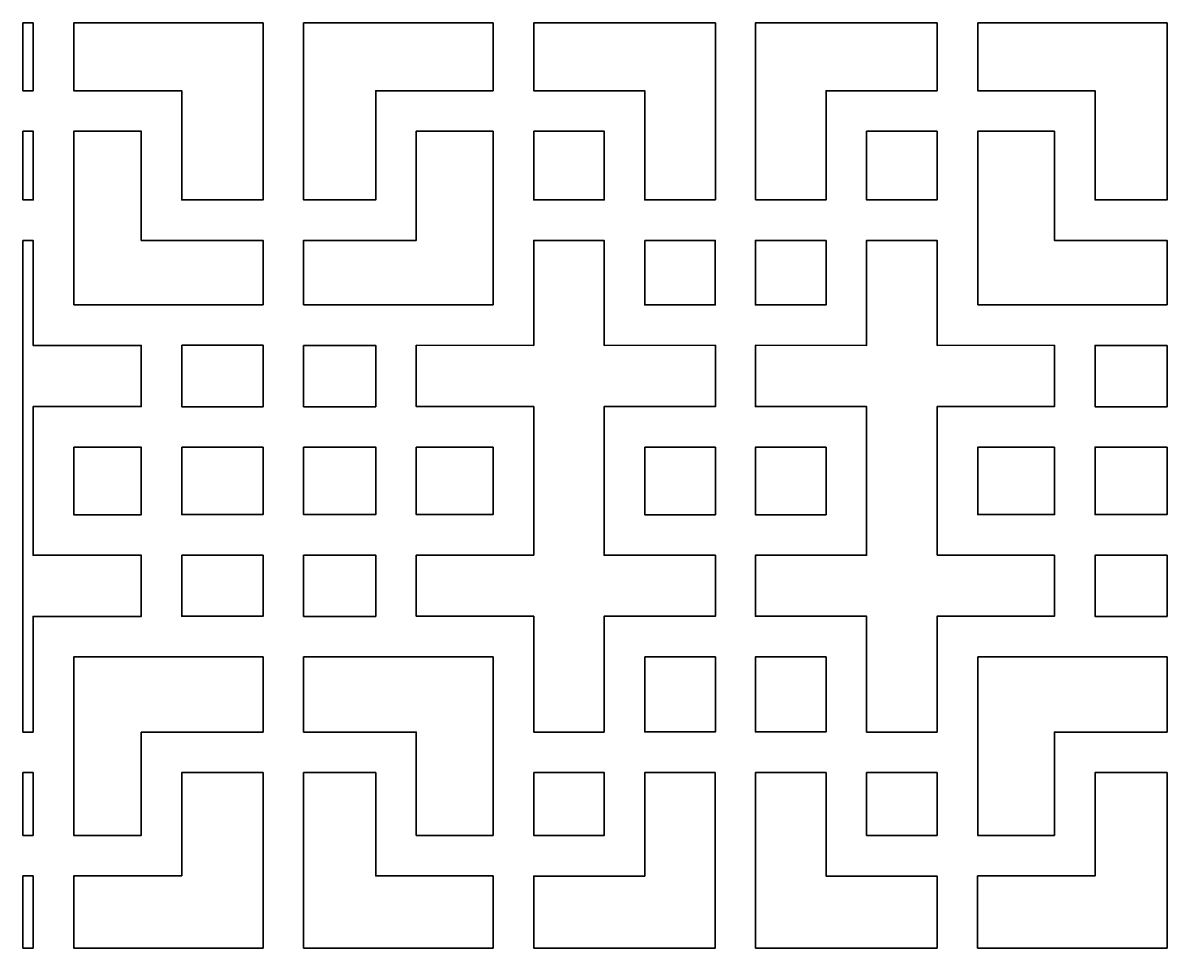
# Model space of a CAD drawing. Header units: centimetres. Extents: x 24 to 482, y -156 to 120.
# Drawn here: x 23.7 to 74.4, y 26.4 to 67.5 of the extents above; entities that cross this region are included whole.
import ezdxf

# ---------------------------------------------------------------- set-up
doc = ezdxf.new("R2010")
doc.units = ezdxf.units.CM
doc.header["$MEASUREMENT"] = 0
doc.layers.add('layer 1', color=7, linetype='Continuous')

msp = doc.modelspace()

# ---------------------------------------------------------------- linework, layer by layer
at = {"layer": 'layer 1', "color": 250, "lineweight": 35}
for points, knots in [([(23.67082, 67.47746), (23.67082, 67.47746), (24.12582, 67.47746), (24.12582, 67.47746), (24.12582, 67.47746), (24.12582, 67.47746), (24.12582, 64.46496), (24.12582, 64.46496), (24.12582, 64.46496), (24.12582, 64.46496), (23.67082, 64.46496), (23.67082, 64.46496), (23.67082, 64.46496), (23.67082, 64.46496), (23.67082, 67.47746), (23.67082, 67.47746)], [0, 0, 0, 0, 0.2, 0.2, 0.2, 0.2, 0.4, 0.4, 0.4, 0.4, 0.6, 0.6, 0.6, 0.6, 1, 1, 1, 1]), ([(34.33081, 67.47746), (34.33081, 67.47746), (25.92582, 67.47746), (25.92582, 67.47746), (25.92582, 67.47746), (25.92582, 67.47746), (25.92582, 64.46746), (25.92582, 64.46746), (25.92582, 64.46746), (25.92582, 64.46746), (30.71832, 64.46746), (30.71832, 64.46746), (30.71832, 64.46746), (30.71832, 64.46746), (30.71832, 59.61996), (30.71832, 59.61996), (30.71832, 59.61996), (30.71832, 59.61996), (34.33081, 59.61996), (34.33081, 59.61996), (34.33081, 59.61996), (34.33081, 59.61996), (34.33081, 67.47746), (34.33081, 67.47746)], [0, 0, 0, 0, 0.14285714, 0.14285714, 0.14285714, 0.14285714, 0.28571429, 0.28571429, 0.28571429, 0.28571429, 0.42857143, 0.42857143, 0.42857143, 0.42857143, 0.57142857, 0.57142857, 0.57142857, 0.57142857, 0.71428571, 0.71428571, 0.71428571, 0.71428571, 1, 1, 1, 1]), ([(44.53331, 67.47746), (44.53331, 67.47746), (44.53331, 64.46496), (44.53331, 64.46496), (44.53331, 64.46496), (44.53331, 64.46496), (39.33081, 64.46496), (39.33081, 64.46496), (39.33081, 64.46496), (39.33081, 64.46496), (39.33081, 59.62246), (39.33081, 59.62246), (39.33081, 59.62246), (39.33081, 59.62246), (36.13081, 59.62246), (36.13081, 59.62246), (36.13081, 59.62246), (36.13081, 59.62246), (36.13081, 67.47746), (36.13081, 67.47746), (36.13081, 67.47746), (36.13081, 67.47746), (44.53331, 67.47746), (44.53331, 67.47746)], [0, 0, 0, 0, 0.14285714, 0.14285714, 0.14285714, 0.14285714, 0.28571429, 0.28571429, 0.28571429, 0.28571429, 0.42857143, 0.42857143, 0.42857143, 0.42857143, 0.57142857, 0.57142857, 0.57142857, 0.57142857, 0.71428571, 0.71428571, 0.71428571, 0.71428571, 1, 1, 1, 1]), ([(54.40082, 59.61996), (54.40082, 59.61996), (51.26832, 59.61996), (51.26832, 59.61996), (51.26832, 59.61996), (51.26832, 59.61996), (51.26832, 64.46496), (51.26832, 64.46496), (51.26832, 64.46496), (51.26832, 64.46496), (46.33831, 64.46496), (46.33831, 64.46496), (46.33831, 64.46496), (46.33831, 64.46496), (46.33831, 67.47746), (46.33831, 67.47746), (46.33831, 67.47746), (46.33831, 67.47746), (54.40082, 67.47746), (54.40082, 67.47746), (54.40082, 67.47746), (54.40082, 67.47746), (54.40082, 59.61996), (54.40082, 59.61996)], [0, 0, 0, 0, 0.14285714, 0.14285714, 0.14285714, 0.14285714, 0.28571429, 0.28571429, 0.28571429, 0.28571429, 0.42857143, 0.42857143, 0.42857143, 0.42857143, 0.57142857, 0.57142857, 0.57142857, 0.57142857, 0.71428571, 0.71428571, 0.71428571, 0.71428571, 1, 1, 1, 1]), ([(56.17832, 59.61996), (56.17832, 59.61996), (59.31082, 59.61996), (59.31082, 59.61996), (59.31082, 59.61996), (59.31082, 59.61996), (59.31082, 64.46496), (59.31082, 64.46496), (59.31082, 64.46496), (59.31082, 64.46496), (64.24082, 64.46496), (64.24082, 64.46496), (64.24082, 64.46496), (64.24082, 64.46496), (64.24082, 67.47746), (64.24082, 67.47746), (64.24082, 67.47746), (64.24082, 67.47746), (56.17832, 67.47746), (56.17832, 67.47746), (56.17832, 67.47746), (56.17832, 67.47746), (56.17832, 59.61996), (56.17832, 59.61996)], [0, 0, 0, 0, 0.14285714, 0.14285714, 0.14285714, 0.14285714, 0.28571429, 0.28571429, 0.28571429, 0.28571429, 0.42857143, 0.42857143, 0.42857143, 0.42857143, 0.57142857, 0.57142857, 0.57142857, 0.57142857, 0.71428571, 0.71428571, 0.71428571, 0.71428571, 1, 1, 1, 1]), ([(66.04582, 67.47746), (66.04582, 67.47746), (66.04582, 64.46496), (66.04582, 64.46496), (66.04582, 64.46496), (66.04582, 64.46496), (71.24832, 64.46496), (71.24832, 64.46496), (71.24832, 64.46496), (71.24832, 64.46496), (71.24832, 59.62246), (71.24832, 59.62246), (71.24832, 59.62246), (71.24832, 59.62246), (74.44832, 59.62246), (74.44832, 59.62246), (74.44832, 59.62246), (74.44832, 59.62246), (74.44832, 67.47746), (74.44832, 67.47746), (74.44832, 67.47746), (74.44832, 67.47746), (66.04582, 67.47746), (66.04582, 67.47746)], [0, 0, 0, 0, 0.14285714, 0.14285714, 0.14285714, 0.14285714, 0.28571429, 0.28571429, 0.28571429, 0.28571429, 0.42857143, 0.42857143, 0.42857143, 0.42857143, 0.57142857, 0.57142857, 0.57142857, 0.57142857, 0.71428571, 0.71428571, 0.71428571, 0.71428571, 1, 1, 1, 1]), ([(23.67082, 62.66496), (23.67082, 62.66496), (24.12832, 62.66496), (24.12832, 62.66496), (24.12832, 62.66496), (24.12832, 62.66496), (24.12832, 59.61996), (24.12832, 59.61996), (24.12832, 59.61996), (24.12832, 59.61996), (23.67082, 59.61996), (23.67082, 59.61996), (23.67082, 59.61996), (23.67082, 59.61996), (23.67082, 62.66496), (23.67082, 62.66496)], [0, 0, 0, 0, 0.2, 0.2, 0.2, 0.2, 0.4, 0.4, 0.4, 0.4, 0.6, 0.6, 0.6, 0.6, 1, 1, 1, 1]), ([(25.92582, 54.96246), (25.92582, 54.96246), (25.92582, 62.66747), (25.92582, 62.66747), (25.92582, 62.66747), (25.92582, 62.66747), (28.92082, 62.66747), (28.92082, 62.66747), (28.92082, 62.66747), (28.92082, 62.66747), (28.92082, 57.81996), (28.92082, 57.81996), (28.92082, 57.81996), (28.92082, 57.81996), (34.33081, 57.81996), (34.33081, 57.81996), (34.33081, 57.81996), (34.33081, 57.81996), (34.33081, 54.96246), (34.33081, 54.96246), (34.33081, 54.96246), (34.33081, 54.96246), (25.92582, 54.96246), (25.92582, 54.96246)], [0, 0, 0, 0, 0.14285714, 0.14285714, 0.14285714, 0.14285714, 0.28571429, 0.28571429, 0.28571429, 0.28571429, 0.42857143, 0.42857143, 0.42857143, 0.42857143, 0.57142857, 0.57142857, 0.57142857, 0.57142857, 0.71428571, 0.71428571, 0.71428571, 0.71428571, 1, 1, 1, 1]), ([(44.53331, 54.96246), (44.53331, 54.96246), (44.53331, 62.66747), (44.53331, 62.66747), (44.53331, 62.66747), (44.53331, 62.66747), (41.13082, 62.66747), (41.13082, 62.66747), (41.13082, 62.66747), (41.13082, 62.66747), (41.13082, 57.81996), (41.13082, 57.81996), (41.13082, 57.81996), (41.13082, 57.81996), (36.13081, 57.82497), (36.13081, 57.82497), (36.13081, 57.82497), (36.13081, 57.82497), (36.13081, 54.96246), (36.13081, 54.96246), (36.13081, 54.96246), (36.13081, 54.96246), (44.53331, 54.96246), (44.53331, 54.96246)], [0, 0, 0, 0, 0.14285714, 0.14285714, 0.14285714, 0.14285714, 0.28571429, 0.28571429, 0.28571429, 0.28571429, 0.42857143, 0.42857143, 0.42857143, 0.42857143, 0.57142857, 0.57142857, 0.57142857, 0.57142857, 0.71428571, 0.71428571, 0.71428571, 0.71428571, 1, 1, 1, 1]), ([(46.33831, 62.66496), (46.33831, 62.66496), (49.46832, 62.66496), (49.46832, 62.66496), (49.46832, 62.66496), (49.46832, 62.66496), (49.46832, 59.61996), (49.46832, 59.61996), (49.46832, 59.61996), (49.46832, 59.61996), (46.33831, 59.61996), (46.33831, 59.61996), (46.33831, 59.61996), (46.33831, 59.61996), (46.33831, 62.66496), (46.33831, 62.66496)], [0, 0, 0, 0, 0.2, 0.2, 0.2, 0.2, 0.4, 0.4, 0.4, 0.4, 0.6, 0.6, 0.6, 0.6, 1, 1, 1, 1]), ([(64.24082, 62.66496), (64.24082, 62.66496), (61.11082, 62.66496), (61.11082, 62.66496), (61.11082, 62.66496), (61.11082, 62.66496), (61.11082, 59.61996), (61.11082, 59.61996), (61.11082, 59.61996), (61.11082, 59.61996), (64.24082, 59.61996), (64.24082, 59.61996), (64.24082, 59.61996), (64.24082, 59.61996), (64.24082, 62.66496), (64.24082, 62.66496)], [0, 0, 0, 0, 0.2, 0.2, 0.2, 0.2, 0.4, 0.4, 0.4, 0.4, 0.6, 0.6, 0.6, 0.6, 1, 1, 1, 1]), ([(66.04582, 54.96246), (66.04582, 54.96246), (66.04582, 62.66747), (66.04582, 62.66747), (66.04582, 62.66747), (66.04582, 62.66747), (69.44832, 62.66747), (69.44832, 62.66747), (69.44832, 62.66747), (69.44832, 62.66747), (69.44832, 57.81996), (69.44832, 57.81996), (69.44832, 57.81996), (69.44832, 57.81996), (74.44832, 57.82497), (74.44832, 57.82497), (74.44832, 57.82497), (74.44832, 57.82497), (74.44832, 54.96246), (74.44832, 54.96246), (74.44832, 54.96246), (74.44832, 54.96246), (66.04582, 54.96246), (66.04582, 54.96246)], [0, 0, 0, 0, 0.14285714, 0.14285714, 0.14285714, 0.14285714, 0.28571429, 0.28571429, 0.28571429, 0.28571429, 0.42857143, 0.42857143, 0.42857143, 0.42857143, 0.57142857, 0.57142857, 0.57142857, 0.57142857, 0.71428571, 0.71428571, 0.71428571, 0.71428571, 1, 1, 1, 1]), ([(23.67082, 57.82497), (23.67082, 57.82497), (23.67082, 35.99996), (23.67082, 35.99996), (23.67082, 35.99996), (23.67082, 35.99996), (24.12332, 35.99996), (24.12332, 35.99996), (24.12332, 35.99996), (24.12332, 35.99996), (24.12332, 41.13496), (24.12332, 41.13496), (24.12332, 41.13496), (24.12332, 41.13496), (28.92082, 41.13496), (28.92082, 41.13496), (28.92082, 41.13496), (28.92082, 41.13496), (28.92082, 43.84746), (28.92082, 43.84746), (28.92082, 43.84746), (28.92082, 43.84746), (24.12332, 43.84746), (24.12332, 43.84746), (24.12332, 43.84746), (24.12332, 43.84746), (24.12332, 50.44246), (24.12332, 50.44246), (24.12332, 50.44246), (24.12332, 50.44246), (28.92082, 50.44246), (28.92082, 50.44246), (28.92082, 50.44246), (28.92082, 50.44246), (28.92082, 53.16247), (28.92082, 53.16247), (28.92082, 53.16247), (28.92082, 53.16247), (24.12332, 53.16247), (24.12332, 53.16247), (24.12332, 53.16247), (24.12332, 53.16247), (24.12332, 57.82497), (24.12332, 57.82497), (24.12332, 57.82497), (24.12332, 57.82497), (23.67082, 57.82497), (23.67082, 57.82497)], [0, 0, 0, 0, 0.07692308, 0.07692308, 0.07692308, 0.07692308, 0.15384615, 0.15384615, 0.15384615, 0.15384615, 0.23076923, 0.23076923, 0.23076923, 0.23076923, 0.30769231, 0.30769231, 0.30769231, 0.30769231, 0.38461538, 0.38461538, 0.38461538, 0.38461538, 0.46153846, 0.46153846, 0.46153846, 0.46153846, 0.53846154, 0.53846154, 0.53846154, 0.53846154, 0.61538462, 0.61538462, 0.61538462, 0.61538462, 0.69230769, 0.69230769, 0.69230769, 0.69230769, 0.76923077, 0.76923077, 0.76923077, 0.76923077, 0.84615385, 0.84615385, 0.84615385, 0.84615385, 1, 1, 1, 1]), ([(46.33831, 43.84996), (46.33831, 43.84996), (46.33831, 50.44246), (46.33831, 50.44246), (46.33831, 50.44246), (46.33831, 50.44246), (41.13082, 50.44246), (41.13082, 50.44246), (41.13082, 50.44246), (41.13082, 50.44246), (41.13082, 53.16496), (41.13082, 53.16496), (41.13082, 53.16496), (41.13082, 53.16496), (46.33831, 53.16247), (46.33831, 53.16247), (46.33831, 53.16247), (46.33831, 53.16247), (46.33831, 57.82497), (46.33831, 57.82497), (46.33831, 57.82497), (46.33831, 57.82497), (49.46581, 57.82497), (49.46581, 57.82497), (49.46581, 57.82497), (49.46581, 57.82497), (49.46581, 53.16247), (49.46581, 53.16247), (49.46581, 53.16247), (49.46581, 53.16247), (54.40082, 53.16496), (54.40082, 53.16496), (54.40082, 53.16496), (54.40082, 53.16496), (54.40082, 50.44246), (54.40082, 50.44246), (54.40082, 50.44246), (54.40082, 50.44246), (49.46581, 50.44246), (49.46581, 50.44246), (49.46581, 50.44246), (49.46581, 50.44246), (49.46581, 43.84996), (49.46581, 43.84996), (49.46581, 43.84996), (49.46581, 43.84996), (54.40082, 43.84996), (54.40082, 43.84996), (54.40082, 43.84996), (54.40082, 43.84996), (54.40082, 41.13746), (54.40082, 41.13746), (54.40082, 41.13746), (54.40082, 41.13746), (49.46581, 41.13746), (49.46581, 41.13746), (49.46581, 41.13746), (49.46581, 41.13746), (49.46581, 35.99996), (49.46581, 35.99996), (49.46581, 35.99996), (49.46581, 35.99996), (46.33831, 35.99996), (46.33831, 35.99996), (46.33831, 35.99996), (46.33831, 35.99996), (46.33831, 41.13746), (46.33831, 41.13746), (46.33831, 41.13746), (46.33831, 41.13746), (41.13082, 41.13746), (41.13082, 41.13746), (41.13082, 41.13746), (41.13082, 41.13746), (41.13082, 43.84996), (41.13082, 43.84996), (41.13082, 43.84996), (41.13082, 43.84996), (46.33831, 43.84996), (46.33831, 43.84996)], [0, 0, 0, 0, 0.04761905, 0.04761905, 0.04761905, 0.04761905, 0.0952381, 0.0952381, 0.0952381, 0.0952381, 0.14285714, 0.14285714, 0.14285714, 0.14285714, 0.19047619, 0.19047619, 0.19047619, 0.19047619, 0.23809524, 0.23809524, 0.23809524, 0.23809524, 0.28571429, 0.28571429, 0.28571429, 0.28571429, 0.33333333, 0.33333333, 0.33333333, 0.33333333, 0.38095238, 0.38095238, 0.38095238, 0.38095238, 0.42857143, 0.42857143, 0.42857143, 0.42857143, 0.47619048, 0.47619048, 0.47619048, 0.47619048, 0.52380952, 0.52380952, 0.52380952, 0.52380952, 0.57142857, 0.57142857, 0.57142857, 0.57142857, 0.61904762, 0.61904762, 0.61904762, 0.61904762, 0.66666667, 0.66666667, 0.66666667, 0.66666667, 0.71428571, 0.71428571, 0.71428571, 0.71428571, 0.76190476, 0.76190476, 0.76190476, 0.76190476, 0.80952381, 0.80952381, 0.80952381, 0.80952381, 0.85714286, 0.85714286, 0.85714286, 0.85714286, 0.9047619, 0.9047619, 0.9047619, 0.9047619, 1, 1, 1, 1]), ([(51.26832, 57.81996), (51.26832, 57.81996), (54.39832, 57.81996), (54.39832, 57.81996), (54.39832, 57.81996), (54.39832, 57.81996), (54.39832, 54.95996), (54.39832, 54.95996), (54.39832, 54.95996), (54.39832, 54.95996), (51.26832, 54.95996), (51.26832, 54.95996), (51.26832, 54.95996), (51.26832, 54.95996), (51.26832, 57.81996), (51.26832, 57.81996)], [0, 0, 0, 0, 0.2, 0.2, 0.2, 0.2, 0.4, 0.4, 0.4, 0.4, 0.6, 0.6, 0.6, 0.6, 1, 1, 1, 1]), ([(64.24082, 43.84996), (64.24082, 43.84996), (64.24082, 50.44246), (64.24082, 50.44246), (64.24082, 50.44246), (64.24082, 50.44246), (69.44832, 50.44246), (69.44832, 50.44246), (69.44832, 50.44246), (69.44832, 50.44246), (69.44832, 53.16496), (69.44832, 53.16496), (69.44832, 53.16496), (69.44832, 53.16496), (64.24082, 53.16247), (64.24082, 53.16247), (64.24082, 53.16247), (64.24082, 53.16247), (64.24082, 57.82497), (64.24082, 57.82497), (64.24082, 57.82497), (64.24082, 57.82497), (61.11332, 57.82497), (61.11332, 57.82497), (61.11332, 57.82497), (61.11332, 57.82497), (61.11332, 53.16247), (61.11332, 53.16247), (61.11332, 53.16247), (61.11332, 53.16247), (56.17832, 53.16496), (56.17832, 53.16496), (56.17832, 53.16496), (56.17832, 53.16496), (56.17832, 50.44246), (56.17832, 50.44246), (56.17832, 50.44246), (56.17832, 50.44246), (61.11332, 50.44246), (61.11332, 50.44246), (61.11332, 50.44246), (61.11332, 50.44246), (61.11332, 43.84996), (61.11332, 43.84996), (61.11332, 43.84996), (61.11332, 43.84996), (56.17832, 43.84996), (56.17832, 43.84996), (56.17832, 43.84996), (56.17832, 43.84996), (56.17832, 41.13746), (56.17832, 41.13746), (56.17832, 41.13746), (56.17832, 41.13746), (61.11332, 41.13746), (61.11332, 41.13746), (61.11332, 41.13746), (61.11332, 41.13746), (61.11332, 35.99996), (61.11332, 35.99996), (61.11332, 35.99996), (61.11332, 35.99996), (64.24082, 35.99996), (64.24082, 35.99996), (64.24082, 35.99996), (64.24082, 35.99996), (64.24082, 41.13746), (64.24082, 41.13746), (64.24082, 41.13746), (64.24082, 41.13746), (69.44832, 41.13746), (69.44832, 41.13746), (69.44832, 41.13746), (69.44832, 41.13746), (69.44832, 43.84996), (69.44832, 43.84996), (69.44832, 43.84996), (69.44832, 43.84996), (64.24082, 43.84996), (64.24082, 43.84996)], [0, 0, 0, 0, 0.04761905, 0.04761905, 0.04761905, 0.04761905, 0.0952381, 0.0952381, 0.0952381, 0.0952381, 0.14285714, 0.14285714, 0.14285714, 0.14285714, 0.19047619, 0.19047619, 0.19047619, 0.19047619, 0.23809524, 0.23809524, 0.23809524, 0.23809524, 0.28571429, 0.28571429, 0.28571429, 0.28571429, 0.33333333, 0.33333333, 0.33333333, 0.33333333, 0.38095238, 0.38095238, 0.38095238, 0.38095238, 0.42857143, 0.42857143, 0.42857143, 0.42857143, 0.47619048, 0.47619048, 0.47619048, 0.47619048, 0.52380952, 0.52380952, 0.52380952, 0.52380952, 0.57142857, 0.57142857, 0.57142857, 0.57142857, 0.61904762, 0.61904762, 0.61904762, 0.61904762, 0.66666667, 0.66666667, 0.66666667, 0.66666667, 0.71428571, 0.71428571, 0.71428571, 0.71428571, 0.76190476, 0.76190476, 0.76190476, 0.76190476, 0.80952381, 0.80952381, 0.80952381, 0.80952381, 0.85714286, 0.85714286, 0.85714286, 0.85714286, 0.9047619, 0.9047619, 0.9047619, 0.9047619, 1, 1, 1, 1]), ([(59.31082, 57.81996), (59.31082, 57.81996), (56.18082, 57.81996), (56.18082, 57.81996), (56.18082, 57.81996), (56.18082, 57.81996), (56.18082, 54.95996), (56.18082, 54.95996), (56.18082, 54.95996), (56.18082, 54.95996), (59.31082, 54.95996), (59.31082, 54.95996), (59.31082, 54.95996), (59.31082, 54.95996), (59.31082, 57.81996), (59.31082, 57.81996)], [0, 0, 0, 0, 0.2, 0.2, 0.2, 0.2, 0.4, 0.4, 0.4, 0.4, 0.6, 0.6, 0.6, 0.6, 1, 1, 1, 1]), ([(30.72082, 53.16746), (30.72082, 53.16746), (34.33081, 53.16746), (34.33081, 53.16746), (34.33081, 53.16746), (34.33081, 53.16746), (34.33081, 50.43996), (34.33081, 50.43996), (34.33081, 50.43996), (34.33081, 50.43996), (30.72082, 50.43996), (30.72082, 50.43996), (30.72082, 50.43996), (30.72082, 50.43996), (30.72082, 53.16746), (30.72082, 53.16746)], [0, 0, 0, 0, 0.2, 0.2, 0.2, 0.2, 0.4, 0.4, 0.4, 0.4, 0.6, 0.6, 0.6, 0.6, 1, 1, 1, 1]), ([(36.13081, 53.16247), (36.13081, 53.16247), (39.33081, 53.16247), (39.33081, 53.16247), (39.33081, 53.16247), (39.33081, 53.16247), (39.33081, 50.43996), (39.33081, 50.43996), (39.33081, 50.43996), (39.33081, 50.43996), (36.13081, 50.43996), (36.13081, 50.43996), (36.13081, 50.43996), (36.13081, 50.43996), (36.13081, 53.16247), (36.13081, 53.16247)], [0, 0, 0, 0, 0.2, 0.2, 0.2, 0.2, 0.4, 0.4, 0.4, 0.4, 0.6, 0.6, 0.6, 0.6, 1, 1, 1, 1]), ([(74.44832, 53.16247), (74.44832, 53.16247), (71.24832, 53.16247), (71.24832, 53.16247), (71.24832, 53.16247), (71.24832, 53.16247), (71.24832, 50.43996), (71.24832, 50.43996), (71.24832, 50.43996), (71.24832, 50.43996), (74.44832, 50.43996), (74.44832, 50.43996), (74.44832, 50.43996), (74.44832, 50.43996), (74.44832, 53.16247), (74.44832, 53.16247)], [0, 0, 0, 0, 0.2, 0.2, 0.2, 0.2, 0.4, 0.4, 0.4, 0.4, 0.6, 0.6, 0.6, 0.6, 1, 1, 1, 1]), ([(25.92582, 48.64246), (25.92582, 48.64246), (28.92082, 48.64246), (28.92082, 48.64246), (28.92082, 48.64246), (28.92082, 48.64246), (28.92082, 45.64746), (28.92082, 45.64746), (28.92082, 45.64746), (28.92082, 45.64746), (25.92582, 45.64746), (25.92582, 45.64746), (25.92582, 45.64746), (25.92582, 45.64746), (25.92582, 48.64246), (25.92582, 48.64246)], [0, 0, 0, 0, 0.2, 0.2, 0.2, 0.2, 0.4, 0.4, 0.4, 0.4, 0.6, 0.6, 0.6, 0.6, 1, 1, 1, 1]), ([(30.72082, 48.64246), (30.72082, 48.64246), (34.33081, 48.64246), (34.33081, 48.64246), (34.33081, 48.64246), (34.33081, 48.64246), (34.33081, 45.64996), (34.33081, 45.64996), (34.33081, 45.64996), (34.33081, 45.64996), (30.72082, 45.64996), (30.72082, 45.64996), (30.72082, 45.64996), (30.72082, 45.64996), (30.72082, 48.64246), (30.72082, 48.64246)], [0, 0, 0, 0, 0.2, 0.2, 0.2, 0.2, 0.4, 0.4, 0.4, 0.4, 0.6, 0.6, 0.6, 0.6, 1, 1, 1, 1]), ([(36.13081, 48.64496), (36.13081, 48.64496), (39.33081, 48.64496), (39.33081, 48.64496), (39.33081, 48.64496), (39.33081, 48.64496), (39.33081, 45.64996), (39.33081, 45.64996), (39.33081, 45.64996), (39.33081, 45.64996), (36.13081, 45.64996), (36.13081, 45.64996), (36.13081, 45.64996), (36.13081, 45.64996), (36.13081, 48.64496), (36.13081, 48.64496)], [0, 0, 0, 0, 0.2, 0.2, 0.2, 0.2, 0.4, 0.4, 0.4, 0.4, 0.6, 0.6, 0.6, 0.6, 1, 1, 1, 1]), ([(41.12832, 48.63747), (41.12832, 48.63747), (44.53331, 48.63747), (44.53331, 48.63747), (44.53331, 48.63747), (44.53331, 48.63747), (44.53331, 45.64996), (44.53331, 45.64996), (44.53331, 45.64996), (44.53331, 45.64996), (41.12832, 45.64996), (41.12832, 45.64996), (41.12832, 45.64996), (41.12832, 45.64996), (41.12832, 48.63747), (41.12832, 48.63747)], [0, 0, 0, 0, 0.2, 0.2, 0.2, 0.2, 0.4, 0.4, 0.4, 0.4, 0.6, 0.6, 0.6, 0.6, 1, 1, 1, 1]), ([(51.26832, 48.64246), (51.26832, 48.64246), (54.40082, 48.64246), (54.40082, 48.64246), (54.40082, 48.64246), (54.40082, 48.64246), (54.40082, 45.64746), (54.40082, 45.64746), (54.40082, 45.64746), (54.40082, 45.64746), (51.26832, 45.64746), (51.26832, 45.64746), (51.26832, 45.64746), (51.26832, 45.64746), (51.26832, 48.64246), (51.26832, 48.64246)], [0, 0, 0, 0, 0.2, 0.2, 0.2, 0.2, 0.4, 0.4, 0.4, 0.4, 0.6, 0.6, 0.6, 0.6, 1, 1, 1, 1]), ([(59.31082, 48.64246), (59.31082, 48.64246), (56.17832, 48.64246), (56.17832, 48.64246), (56.17832, 48.64246), (56.17832, 48.64246), (56.17832, 45.64746), (56.17832, 45.64746), (56.17832, 45.64746), (56.17832, 45.64746), (59.31082, 45.64746), (59.31082, 45.64746), (59.31082, 45.64746), (59.31082, 45.64746), (59.31082, 48.64246), (59.31082, 48.64246)], [0, 0, 0, 0, 0.2, 0.2, 0.2, 0.2, 0.4, 0.4, 0.4, 0.4, 0.6, 0.6, 0.6, 0.6, 1, 1, 1, 1]), ([(69.45082, 48.63747), (69.45082, 48.63747), (66.04582, 48.63747), (66.04582, 48.63747), (66.04582, 48.63747), (66.04582, 48.63747), (66.04582, 45.64996), (66.04582, 45.64996), (66.04582, 45.64996), (66.04582, 45.64996), (69.45082, 45.64996), (69.45082, 45.64996), (69.45082, 45.64996), (69.45082, 45.64996), (69.45082, 48.63747), (69.45082, 48.63747)], [0, 0, 0, 0, 0.2, 0.2, 0.2, 0.2, 0.4, 0.4, 0.4, 0.4, 0.6, 0.6, 0.6, 0.6, 1, 1, 1, 1]), ([(74.44832, 48.64496), (74.44832, 48.64496), (71.24832, 48.64496), (71.24832, 48.64496), (71.24832, 48.64496), (71.24832, 48.64496), (71.24832, 45.64996), (71.24832, 45.64996), (71.24832, 45.64996), (71.24832, 45.64996), (74.44832, 45.64996), (74.44832, 45.64996), (74.44832, 45.64996), (74.44832, 45.64996), (74.44832, 48.64496), (74.44832, 48.64496)], [0, 0, 0, 0, 0.2, 0.2, 0.2, 0.2, 0.4, 0.4, 0.4, 0.4, 0.6, 0.6, 0.6, 0.6, 1, 1, 1, 1]), ([(30.71832, 43.84996), (30.71832, 43.84996), (34.33081, 43.84996), (34.33081, 43.84996), (34.33081, 43.84996), (34.33081, 43.84996), (34.33081, 41.13746), (34.33081, 41.13746), (34.33081, 41.13746), (34.33081, 41.13746), (30.71832, 41.13746), (30.71832, 41.13746), (30.71832, 41.13746), (30.71832, 41.13746), (30.71832, 43.84996), (30.71832, 43.84996)], [0, 0, 0, 0, 0.2, 0.2, 0.2, 0.2, 0.4, 0.4, 0.4, 0.4, 0.6, 0.6, 0.6, 0.6, 1, 1, 1, 1]), ([(36.13081, 43.84996), (36.13081, 43.84996), (39.33081, 43.84996), (39.33081, 43.84996), (39.33081, 43.84996), (39.33081, 43.84996), (39.33081, 41.13496), (39.33081, 41.13496), (39.33081, 41.13496), (39.33081, 41.13496), (36.13081, 41.13496), (36.13081, 41.13496), (36.13081, 41.13496), (36.13081, 41.13496), (36.13081, 43.84996), (36.13081, 43.84996)], [0, 0, 0, 0, 0.2, 0.2, 0.2, 0.2, 0.4, 0.4, 0.4, 0.4, 0.6, 0.6, 0.6, 0.6, 1, 1, 1, 1]), ([(74.44832, 43.84996), (74.44832, 43.84996), (71.24832, 43.84996), (71.24832, 43.84996), (71.24832, 43.84996), (71.24832, 43.84996), (71.24832, 41.13496), (71.24832, 41.13496), (71.24832, 41.13496), (71.24832, 41.13496), (74.44832, 41.13496), (74.44832, 41.13496), (74.44832, 41.13496), (74.44832, 41.13496), (74.44832, 43.84996), (74.44832, 43.84996)], [0, 0, 0, 0, 0.2, 0.2, 0.2, 0.2, 0.4, 0.4, 0.4, 0.4, 0.6, 0.6, 0.6, 0.6, 1, 1, 1, 1]), ([(28.92082, 35.99746), (28.92082, 35.99746), (28.92082, 31.40746), (28.92082, 31.40746), (28.92082, 31.40746), (28.92082, 31.40746), (25.92582, 31.40746), (25.92582, 31.40746), (25.92582, 31.40746), (25.92582, 31.40746), (25.92582, 39.33496), (25.92582, 39.33496), (25.92582, 39.33496), (25.92582, 39.33496), (34.33081, 39.33496), (34.33081, 39.33496), (34.33081, 39.33496), (34.33081, 39.33496), (34.33081, 35.99746), (34.33081, 35.99746), (34.33081, 35.99746), (34.33081, 35.99746), (28.92082, 35.99746), (28.92082, 35.99746)], [0, 0, 0, 0, 0.14285714, 0.14285714, 0.14285714, 0.14285714, 0.28571429, 0.28571429, 0.28571429, 0.28571429, 0.42857143, 0.42857143, 0.42857143, 0.42857143, 0.57142857, 0.57142857, 0.57142857, 0.57142857, 0.71428571, 0.71428571, 0.71428571, 0.71428571, 1, 1, 1, 1]), ([(44.53331, 39.33496), (44.53331, 39.33496), (36.13081, 39.33496), (36.13081, 39.33496), (36.13081, 39.33496), (36.13081, 39.33496), (36.13081, 35.99746), (36.13081, 35.99746), (36.13081, 35.99746), (36.13081, 35.99746), (41.13082, 35.99746), (41.13082, 35.99746), (41.13082, 35.99746), (41.13082, 35.99746), (41.13082, 31.40996), (41.13082, 31.40996), (41.13082, 31.40996), (41.13082, 31.40996), (44.53331, 31.40996), (44.53331, 31.40996), (44.53331, 31.40996), (44.53331, 31.40996), (44.53331, 39.33496), (44.53331, 39.33496)], [0, 0, 0, 0, 0.14285714, 0.14285714, 0.14285714, 0.14285714, 0.28571429, 0.28571429, 0.28571429, 0.28571429, 0.42857143, 0.42857143, 0.42857143, 0.42857143, 0.57142857, 0.57142857, 0.57142857, 0.57142857, 0.71428571, 0.71428571, 0.71428571, 0.71428571, 1, 1, 1, 1]), ([(51.26832, 39.33496), (51.26832, 39.33496), (54.40082, 39.33496), (54.40082, 39.33496), (54.40082, 39.33496), (54.40082, 39.33496), (54.40082, 36.00246), (54.40082, 36.00246), (54.40082, 36.00246), (54.40082, 36.00246), (51.26832, 36.00246), (51.26832, 36.00246), (51.26832, 36.00246), (51.26832, 36.00246), (51.26832, 39.33496), (51.26832, 39.33496)], [0, 0, 0, 0, 0.2, 0.2, 0.2, 0.2, 0.4, 0.4, 0.4, 0.4, 0.6, 0.6, 0.6, 0.6, 1, 1, 1, 1]), ([(59.31082, 39.33496), (59.31082, 39.33496), (56.17832, 39.33496), (56.17832, 39.33496), (56.17832, 39.33496), (56.17832, 39.33496), (56.17832, 36.00246), (56.17832, 36.00246), (56.17832, 36.00246), (56.17832, 36.00246), (59.31082, 36.00246), (59.31082, 36.00246), (59.31082, 36.00246), (59.31082, 36.00246), (59.31082, 39.33496), (59.31082, 39.33496)], [0, 0, 0, 0, 0.2, 0.2, 0.2, 0.2, 0.4, 0.4, 0.4, 0.4, 0.6, 0.6, 0.6, 0.6, 1, 1, 1, 1]), ([(66.04582, 39.33496), (66.04582, 39.33496), (74.44832, 39.33496), (74.44832, 39.33496), (74.44832, 39.33496), (74.44832, 39.33496), (74.44832, 35.99746), (74.44832, 35.99746), (74.44832, 35.99746), (74.44832, 35.99746), (69.44832, 35.99746), (69.44832, 35.99746), (69.44832, 35.99746), (69.44832, 35.99746), (69.44832, 31.40996), (69.44832, 31.40996), (69.44832, 31.40996), (69.44832, 31.40996), (66.04582, 31.40996), (66.04582, 31.40996), (66.04582, 31.40996), (66.04582, 31.40996), (66.04582, 39.33496), (66.04582, 39.33496)], [0, 0, 0, 0, 0.14285714, 0.14285714, 0.14285714, 0.14285714, 0.28571429, 0.28571429, 0.28571429, 0.28571429, 0.42857143, 0.42857143, 0.42857143, 0.42857143, 0.57142857, 0.57142857, 0.57142857, 0.57142857, 0.71428571, 0.71428571, 0.71428571, 0.71428571, 1, 1, 1, 1]), ([(23.67082, 34.19747), (23.67082, 34.19747), (24.12582, 34.19747), (24.12582, 34.19747), (24.12582, 34.19747), (24.12582, 34.19747), (24.12582, 31.40996), (24.12582, 31.40996), (24.12582, 31.40996), (24.12582, 31.40996), (23.67082, 31.40746), (23.67082, 31.40746), (23.67082, 31.40746), (23.67082, 31.40746), (23.67082, 34.19747), (23.67082, 34.19747)], [0, 0, 0, 0, 0.2, 0.2, 0.2, 0.2, 0.4, 0.4, 0.4, 0.4, 0.6, 0.6, 0.6, 0.6, 1, 1, 1, 1]), ([(30.72082, 29.60996), (30.72082, 29.60996), (30.71832, 34.19747), (30.71832, 34.19747), (30.71832, 34.19747), (30.71832, 34.19747), (34.33081, 34.19747), (34.33081, 34.19747), (34.33081, 34.19747), (34.33081, 34.19747), (34.33081, 26.40746), (34.33081, 26.40746), (34.33081, 26.40746), (34.33081, 26.40746), (25.92582, 26.40746), (25.92582, 26.40746), (25.92582, 26.40746), (25.92582, 26.40746), (25.92582, 29.60996), (25.92582, 29.60996), (25.92582, 29.60996), (25.92582, 29.60996), (30.72082, 29.60996), (30.72082, 29.60996)], [0, 0, 0, 0, 0.14285714, 0.14285714, 0.14285714, 0.14285714, 0.28571429, 0.28571429, 0.28571429, 0.28571429, 0.42857143, 0.42857143, 0.42857143, 0.42857143, 0.57142857, 0.57142857, 0.57142857, 0.57142857, 0.71428571, 0.71428571, 0.71428571, 0.71428571, 1, 1, 1, 1]), ([(36.13081, 26.40996), (36.13081, 26.40996), (36.13081, 34.19747), (36.13081, 34.19747), (36.13081, 34.19747), (36.13081, 34.19747), (39.33081, 34.19747), (39.33081, 34.19747), (39.33081, 34.19747), (39.33081, 34.19747), (39.33081, 29.60996), (39.33081, 29.60996), (39.33081, 29.60996), (39.33081, 29.60996), (44.53832, 29.60996), (44.53832, 29.60996), (44.53832, 29.60996), (44.53832, 29.60996), (44.53832, 26.40996), (44.53832, 26.40996), (44.53832, 26.40996), (44.53832, 26.40996), (36.13081, 26.40996), (36.13081, 26.40996)], [0, 0, 0, 0, 0.14285714, 0.14285714, 0.14285714, 0.14285714, 0.28571429, 0.28571429, 0.28571429, 0.28571429, 0.42857143, 0.42857143, 0.42857143, 0.42857143, 0.57142857, 0.57142857, 0.57142857, 0.57142857, 0.71428571, 0.71428571, 0.71428571, 0.71428571, 1, 1, 1, 1]), ([(54.39582, 34.19747), (54.39582, 34.19747), (51.26832, 34.19747), (51.26832, 34.19747), (51.26832, 34.19747), (51.26832, 34.19747), (51.26832, 29.60746), (51.26832, 29.60746), (51.26832, 29.60746), (51.26832, 29.60746), (46.33831, 29.60746), (46.33831, 29.60746), (46.33831, 29.60746), (46.33831, 29.60746), (46.33831, 26.40996), (46.33831, 26.40996), (46.33831, 26.40996), (46.33831, 26.40996), (54.39582, 26.40996), (54.39582, 26.40996), (54.39582, 26.40996), (54.39582, 26.40996), (54.39582, 34.19747), (54.39582, 34.19747)], [0, 0, 0, 0, 0.14285714, 0.14285714, 0.14285714, 0.14285714, 0.28571429, 0.28571429, 0.28571429, 0.28571429, 0.42857143, 0.42857143, 0.42857143, 0.42857143, 0.57142857, 0.57142857, 0.57142857, 0.57142857, 0.71428571, 0.71428571, 0.71428571, 0.71428571, 1, 1, 1, 1]), ([(46.33831, 34.19747), (46.33831, 34.19747), (49.46832, 34.19747), (49.46832, 34.19747), (49.46832, 34.19747), (49.46832, 34.19747), (49.46832, 31.40996), (49.46832, 31.40996), (49.46832, 31.40996), (49.46832, 31.40996), (46.33831, 31.40996), (46.33831, 31.40996), (46.33831, 31.40996), (46.33831, 31.40996), (46.33831, 34.19747), (46.33831, 34.19747)], [0, 0, 0, 0, 0.2, 0.2, 0.2, 0.2, 0.4, 0.4, 0.4, 0.4, 0.6, 0.6, 0.6, 0.6, 1, 1, 1, 1]), ([(56.18332, 34.19747), (56.18332, 34.19747), (59.31082, 34.19747), (59.31082, 34.19747), (59.31082, 34.19747), (59.31082, 34.19747), (59.31082, 29.60746), (59.31082, 29.60746), (59.31082, 29.60746), (59.31082, 29.60746), (64.24082, 29.60746), (64.24082, 29.60746), (64.24082, 29.60746), (64.24082, 29.60746), (64.24082, 26.40996), (64.24082, 26.40996), (64.24082, 26.40996), (64.24082, 26.40996), (56.18332, 26.40996), (56.18332, 26.40996), (56.18332, 26.40996), (56.18332, 26.40996), (56.18332, 34.19747), (56.18332, 34.19747)], [0, 0, 0, 0, 0.14285714, 0.14285714, 0.14285714, 0.14285714, 0.28571429, 0.28571429, 0.28571429, 0.28571429, 0.42857143, 0.42857143, 0.42857143, 0.42857143, 0.57142857, 0.57142857, 0.57142857, 0.57142857, 0.71428571, 0.71428571, 0.71428571, 0.71428571, 1, 1, 1, 1]), ([(64.24082, 34.19747), (64.24082, 34.19747), (61.11082, 34.19747), (61.11082, 34.19747), (61.11082, 34.19747), (61.11082, 34.19747), (61.11082, 31.40996), (61.11082, 31.40996), (61.11082, 31.40996), (61.11082, 31.40996), (64.24082, 31.40996), (64.24082, 31.40996), (64.24082, 31.40996), (64.24082, 31.40996), (64.24082, 34.19747), (64.24082, 34.19747)], [0, 0, 0, 0, 0.2, 0.2, 0.2, 0.2, 0.4, 0.4, 0.4, 0.4, 0.6, 0.6, 0.6, 0.6, 1, 1, 1, 1]), ([(74.44832, 26.40996), (74.44832, 26.40996), (74.44832, 34.19747), (74.44832, 34.19747), (74.44832, 34.19747), (74.44832, 34.19747), (71.24832, 34.19747), (71.24832, 34.19747), (71.24832, 34.19747), (71.24832, 34.19747), (71.24832, 29.60996), (71.24832, 29.60996), (71.24832, 29.60996), (71.24832, 29.60996), (66.04082, 29.60996), (66.04082, 29.60996), (66.04082, 29.60996), (66.04082, 29.60996), (66.04082, 26.40996), (66.04082, 26.40996), (66.04082, 26.40996), (66.04082, 26.40996), (74.44832, 26.40996), (74.44832, 26.40996)], [0, 0, 0, 0, 0.14285714, 0.14285714, 0.14285714, 0.14285714, 0.28571429, 0.28571429, 0.28571429, 0.28571429, 0.42857143, 0.42857143, 0.42857143, 0.42857143, 0.57142857, 0.57142857, 0.57142857, 0.57142857, 0.71428571, 0.71428571, 0.71428571, 0.71428571, 1, 1, 1, 1]), ([(23.67082, 29.60996), (23.67082, 29.60996), (24.12582, 29.60996), (24.12582, 29.60996), (24.12582, 29.60996), (24.12582, 29.60996), (24.12582, 26.40746), (24.12582, 26.40746), (24.12582, 26.40746), (24.12582, 26.40746), (23.67082, 26.40746), (23.67082, 26.40746), (23.67082, 26.40746), (23.67082, 26.40746), (23.67082, 29.60996), (23.67082, 29.60996)], [0, 0, 0, 0, 0.2, 0.2, 0.2, 0.2, 0.4, 0.4, 0.4, 0.4, 0.6, 0.6, 0.6, 0.6, 1, 1, 1, 1])]:
    msp.add_open_spline(points, degree=3, knots=knots, dxfattribs=at)

doc.saveas('drawing.dxf')
